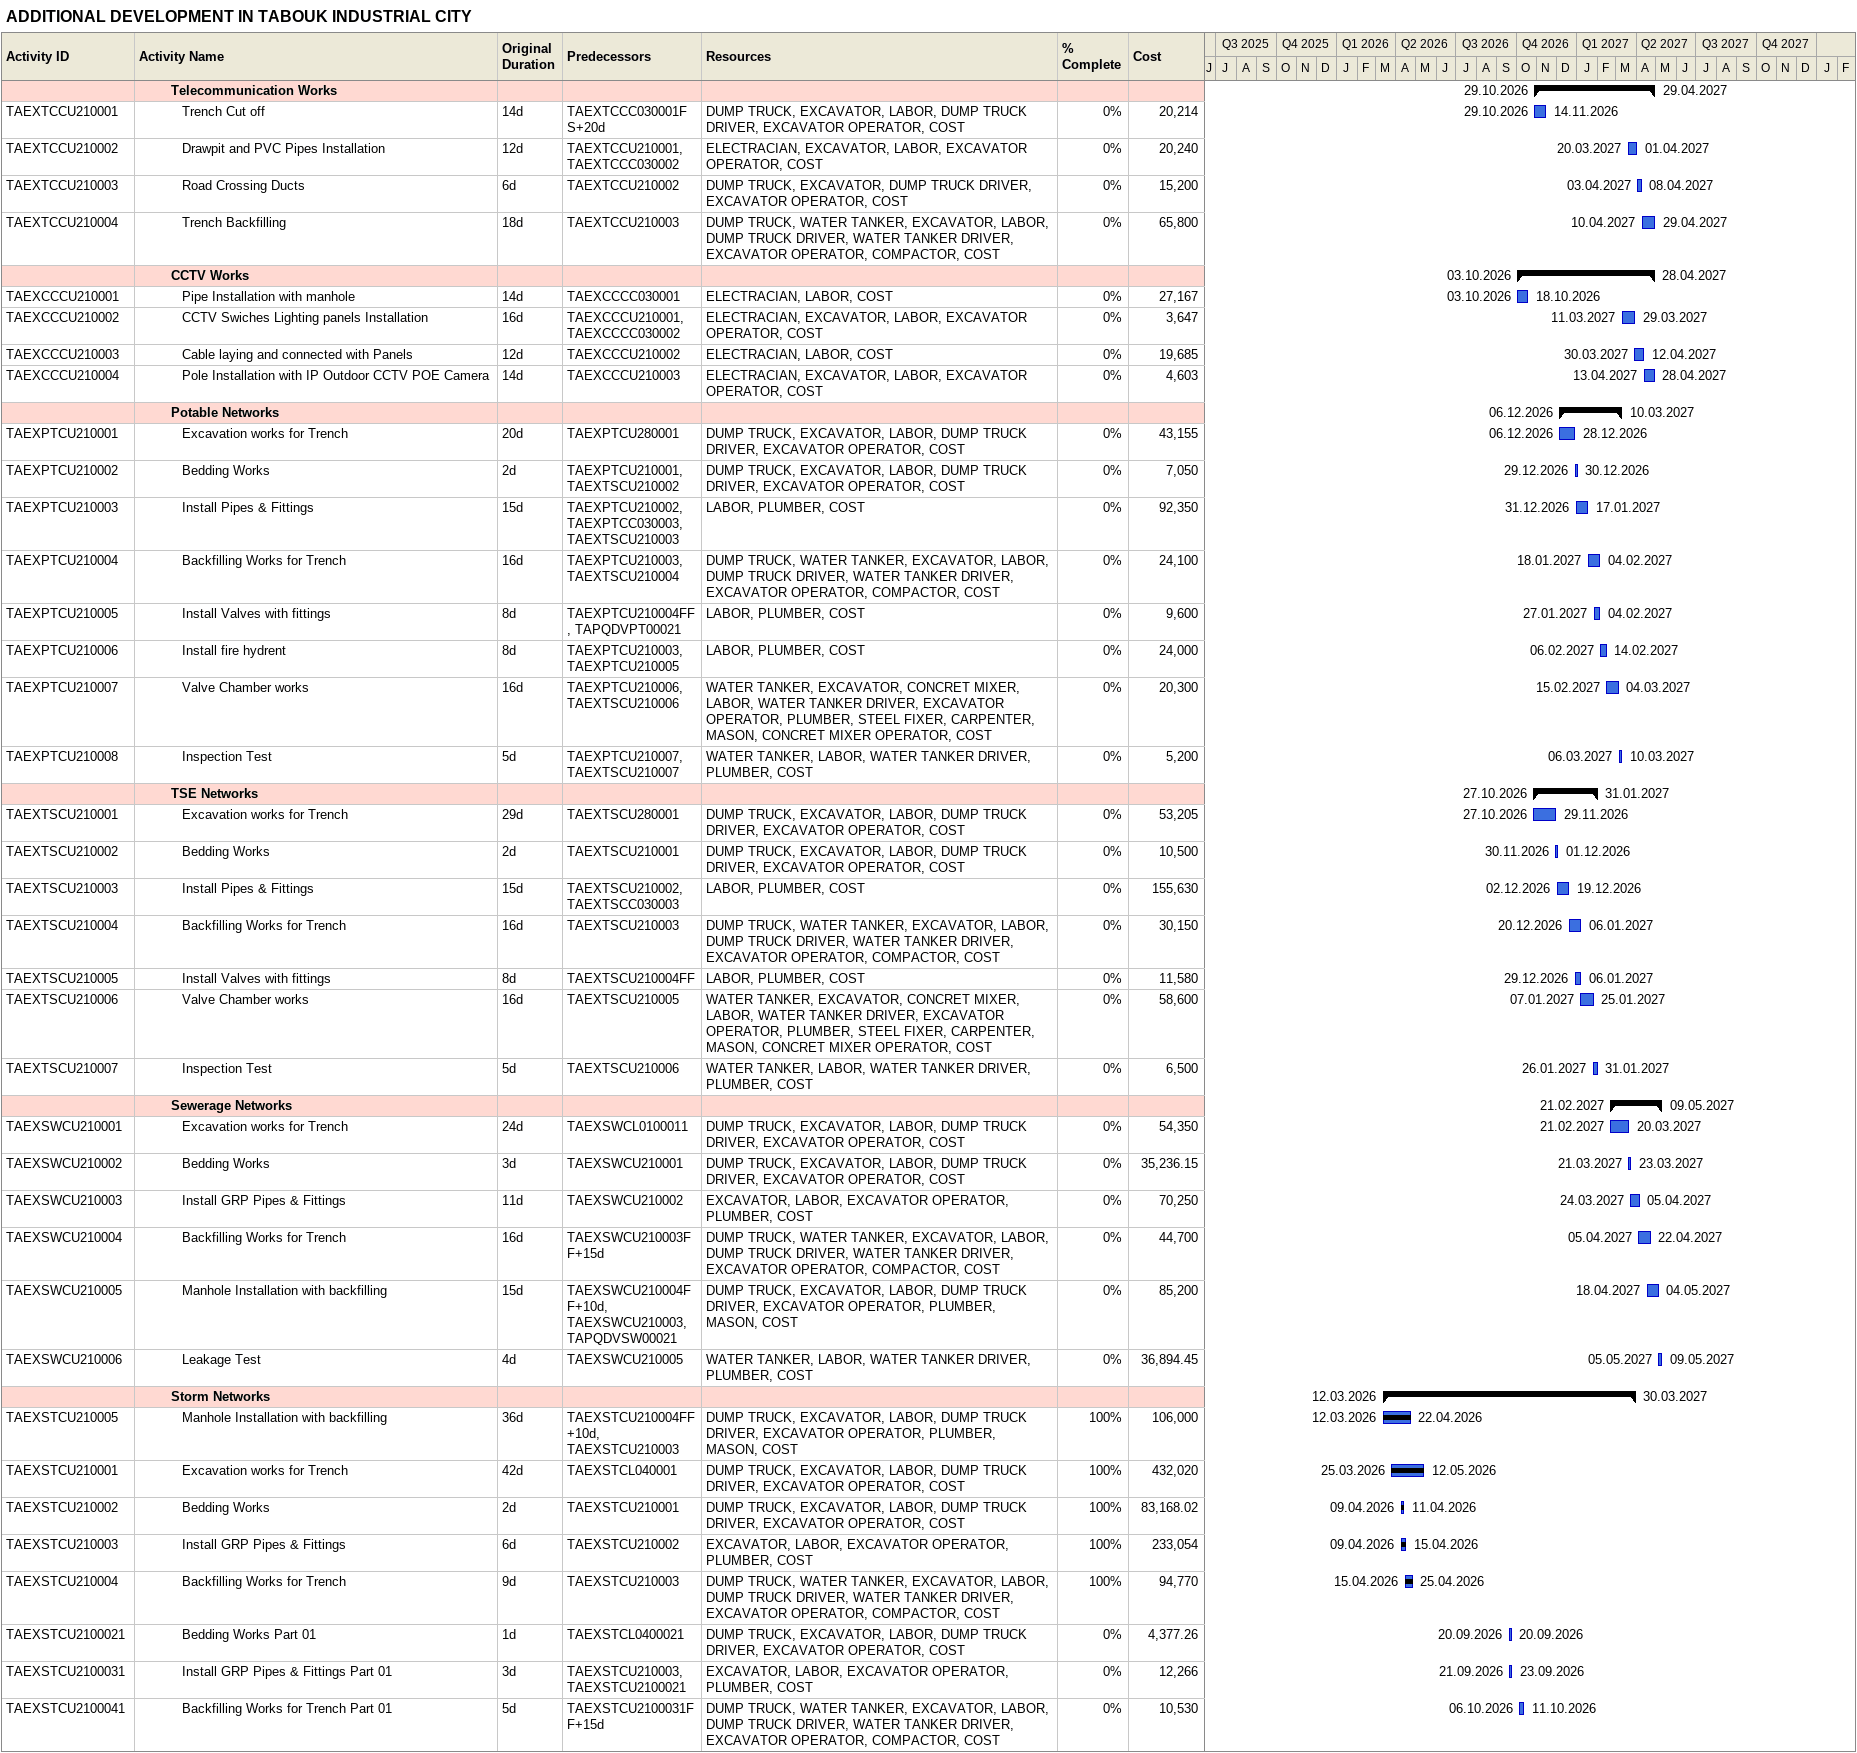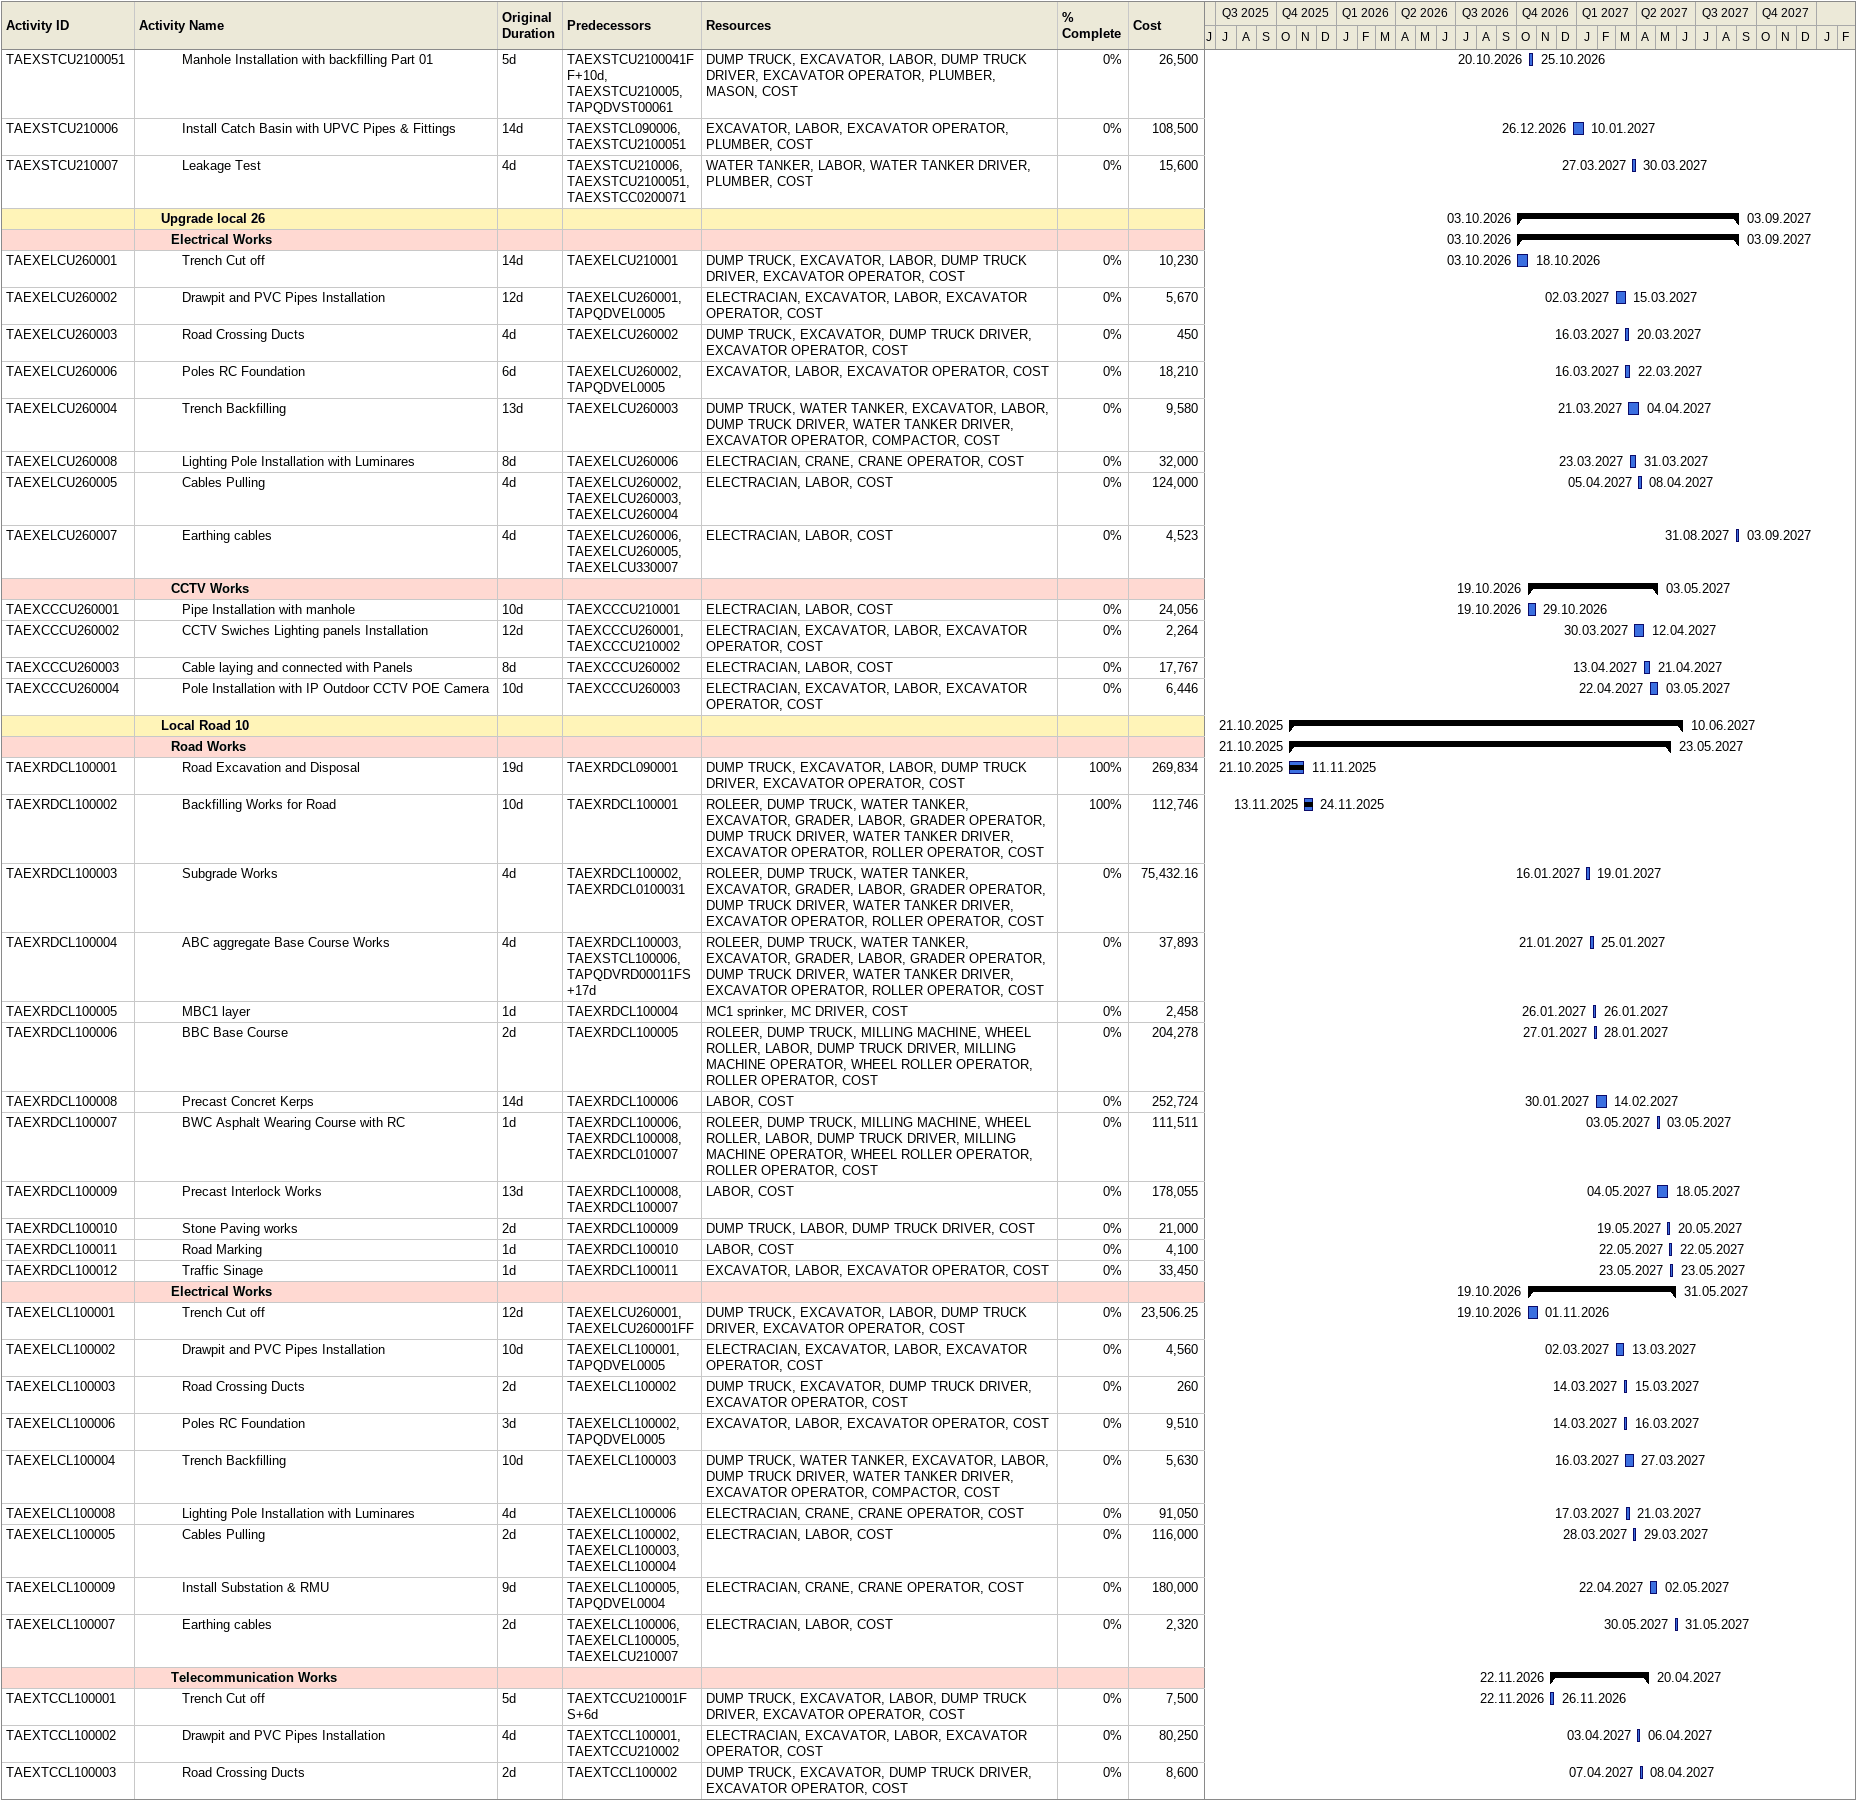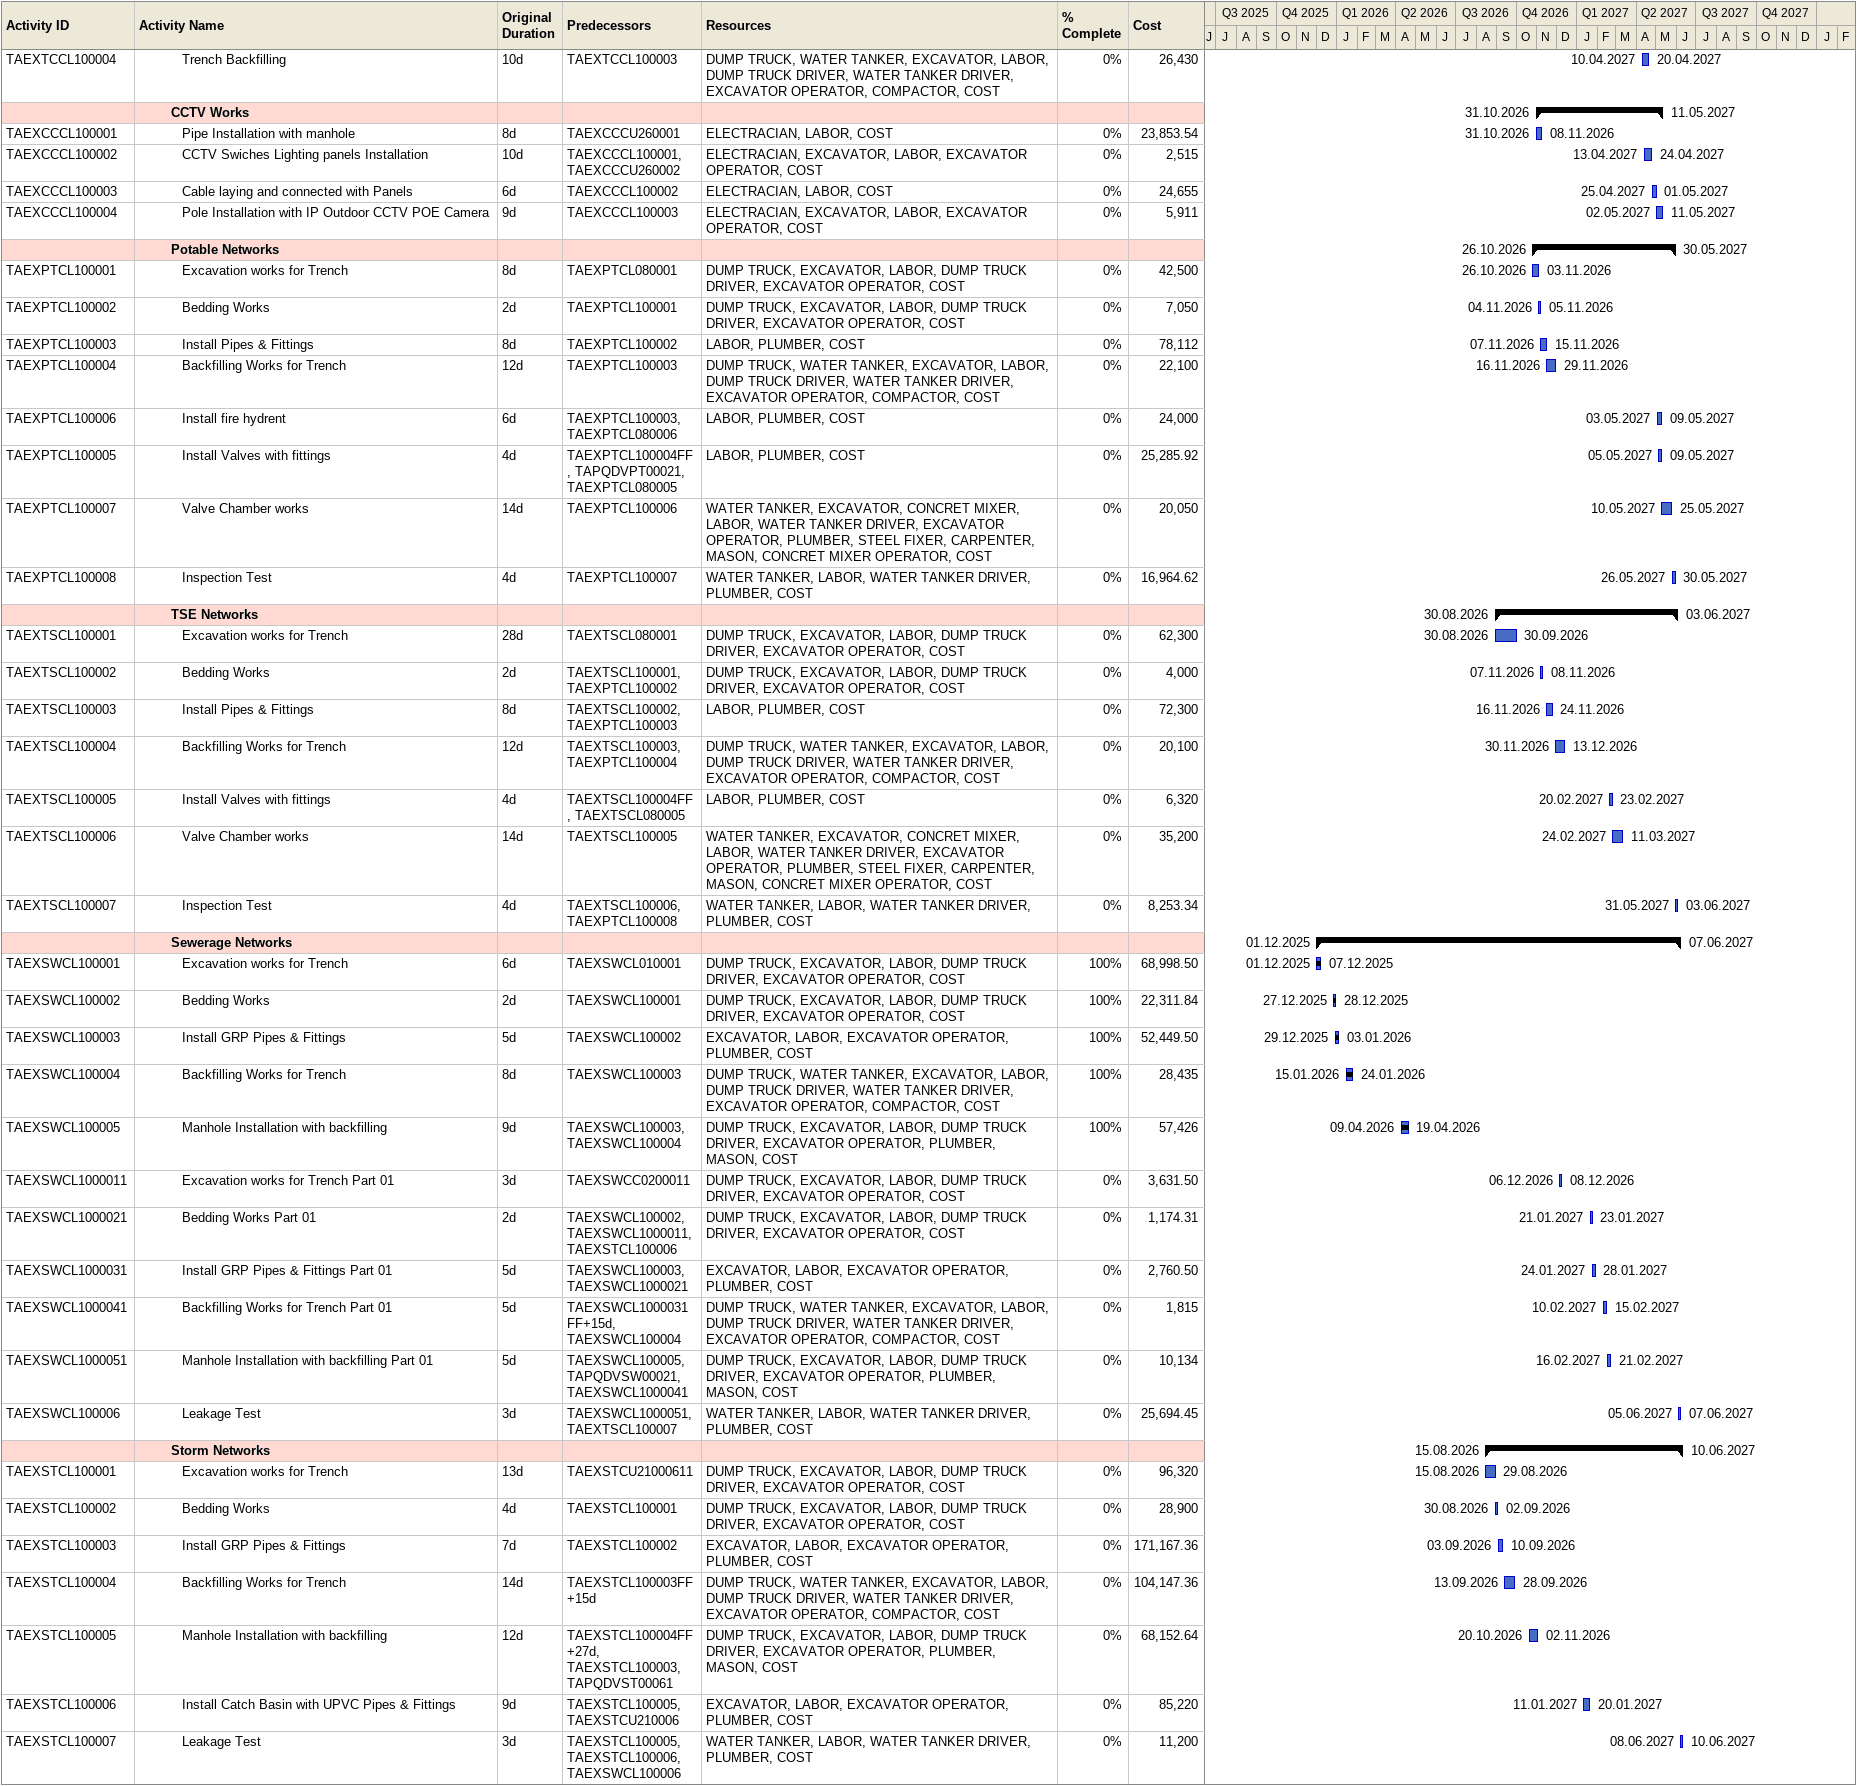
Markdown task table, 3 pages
ADDITIONAL DEVELOPMENT IN TABOUK INDUSTRIAL CITY

| ID | Level | Task | Original duration | Start | Finish | Predecessors | Resources | % complete | Cost |
|---|---|---|---|---|---|---|---|---|---|
|  | 4 | **Telecommunication Works** |  | 2026-10-29 | 2027-04-29 |  |  |  |  |
| TAEXTCCU210001 | 5 | Trench Cut off | 14d | 2026-10-29 | 2026-11-14 | TAEXTCCC030001FS+20d | DUMP TRUCK, EXCAVATOR, LABOR, DUMP TRUCK DRIVER, EXCAVATOR OPERATOR, COST | 0 | 20214 |
| TAEXTCCU210002 | 5 | Drawpit and PVC Pipes Installation | 12d | 2027-03-20 | 2027-04-01 | TAEXTCCU210001, TAEXTCCC030002 | ELECTRACIAN, EXCAVATOR, LABOR, EXCAVATOR OPERATOR, COST | 0 | 20240 |
| TAEXTCCU210003 | 5 | Road Crossing Ducts | 6d | 2027-04-03 | 2027-04-08 | TAEXTCCU210002 | DUMP TRUCK, EXCAVATOR, DUMP TRUCK DRIVER, EXCAVATOR OPERATOR, COST | 0 | 15200 |
| TAEXTCCU210004 | 5 | Trench Backfilling | 18d | 2027-04-10 | 2027-04-29 | TAEXTCCU210003 | DUMP TRUCK, WATER TANKER, EXCAVATOR, LABOR, DUMP TRUCK DRIVER, WATER TANKER DRIVER, EXCAVATOR OPERATOR, COMPACTOR, COST | 0 | 65800 |
|  | 4 | **CCTV Works** |  | 2026-10-03 | 2027-04-28 |  |  |  |  |
| TAEXCCCU210001 | 5 | Pipe Installation with manhole | 14d | 2026-10-03 | 2026-10-18 | TAEXCCCC030001 | ELECTRACIAN, LABOR, COST | 0 | 27167 |
| TAEXCCCU210002 | 5 | CCTV Swiches Lighting panels Installation | 16d | 2027-03-11 | 2027-03-29 | TAEXCCCU210001, TAEXCCCC030002 | ELECTRACIAN, EXCAVATOR, LABOR, EXCAVATOR OPERATOR, COST | 0 | 3647 |
| TAEXCCCU210003 | 5 | Cable laying and connected with Panels | 12d | 2027-03-30 | 2027-04-12 | TAEXCCCU210002 | ELECTRACIAN, LABOR, COST | 0 | 19685 |
| TAEXCCCU210004 | 5 | Pole Installation with IP Outdoor CCTV POE Camera | 14d | 2027-04-13 | 2027-04-28 | TAEXCCCU210003 | ELECTRACIAN, EXCAVATOR, LABOR, EXCAVATOR OPERATOR, COST | 0 | 4603 |
|  | 4 | **Potable Networks** |  | 2026-12-06 | 2027-03-10 |  |  |  |  |
| TAEXPTCU210001 | 5 | Excavation works for Trench | 20d | 2026-12-06 | 2026-12-28 | TAEXPTCU280001 | DUMP TRUCK, EXCAVATOR, LABOR, DUMP TRUCK DRIVER, EXCAVATOR OPERATOR, COST | 0 | 43155 |
| TAEXPTCU210002 | 5 | Bedding Works | 2d | 2026-12-29 | 2026-12-30 | TAEXPTCU210001, TAEXTSCU210002 | DUMP TRUCK, EXCAVATOR, LABOR, DUMP TRUCK DRIVER, EXCAVATOR OPERATOR, COST | 0 | 7050 |
| TAEXPTCU210003 | 5 | Install Pipes & Fittings | 15d | 2026-12-31 | 2027-01-17 | TAEXPTCU210002, TAEXPTCC030003, TAEXTSCU210003 | LABOR, PLUMBER, COST | 0 | 92350 |
| TAEXPTCU210004 | 5 | Backfilling Works for Trench | 16d | 2027-01-18 | 2027-02-04 | TAEXPTCU210003, TAEXTSCU210004 | DUMP TRUCK, WATER TANKER, EXCAVATOR, LABOR, DUMP TRUCK DRIVER, WATER TANKER DRIVER, EXCAVATOR OPERATOR, COMPACTOR, COST | 0 | 24100 |
| TAEXPTCU210005 | 5 | Install Valves with fittings | 8d | 2027-01-27 | 2027-02-04 | TAEXPTCU210004FF, TAPQDVPT00021 | LABOR, PLUMBER, COST | 0 | 9600 |
| TAEXPTCU210006 | 5 | Install fire hydrent | 8d | 2027-02-06 | 2027-02-14 | TAEXPTCU210003, TAEXPTCU210005 | LABOR, PLUMBER, COST | 0 | 24000 |
| TAEXPTCU210007 | 5 | Valve Chamber works | 16d | 2027-02-15 | 2027-03-04 | TAEXPTCU210006, TAEXTSCU210006 | WATER TANKER, EXCAVATOR, CONCRET MIXER, LABOR, WATER TANKER DRIVER, EXCAVATOR OPERATOR, PLUMBER, STEEL FIXER, CARPENTER, MASON, CONCRET MIXER OPERATOR, COST | 0 | 20300 |
| TAEXPTCU210008 | 5 | Inspection Test | 5d | 2027-03-06 | 2027-03-10 | TAEXPTCU210007, TAEXTSCU210007 | WATER TANKER, LABOR, WATER TANKER DRIVER, PLUMBER, COST | 0 | 5200 |
|  | 4 | **TSE Networks** |  | 2026-10-27 | 2027-01-31 |  |  |  |  |
| TAEXTSCU210001 | 5 | Excavation works for Trench | 29d | 2026-10-27 | 2026-11-29 | TAEXTSCU280001 | DUMP TRUCK, EXCAVATOR, LABOR, DUMP TRUCK DRIVER, EXCAVATOR OPERATOR, COST | 0 | 53205 |
| TAEXTSCU210002 | 5 | Bedding Works | 2d | 2026-11-30 | 2026-12-01 | TAEXTSCU210001 | DUMP TRUCK, EXCAVATOR, LABOR, DUMP TRUCK DRIVER, EXCAVATOR OPERATOR, COST | 0 | 10500 |
| TAEXTSCU210003 | 5 | Install Pipes & Fittings | 15d | 2026-12-02 | 2026-12-19 | TAEXTSCU210002, TAEXTSCC030003 | LABOR, PLUMBER, COST | 0 | 155630 |
| TAEXTSCU210004 | 5 | Backfilling Works for Trench | 16d | 2026-12-20 | 2027-01-06 | TAEXTSCU210003 | DUMP TRUCK, WATER TANKER, EXCAVATOR, LABOR, DUMP TRUCK DRIVER, WATER TANKER DRIVER, EXCAVATOR OPERATOR, COMPACTOR, COST | 0 | 30150 |
| TAEXTSCU210005 | 5 | Install Valves with fittings | 8d | 2026-12-29 | 2027-01-06 | TAEXTSCU210004FF | LABOR, PLUMBER, COST | 0 | 11580 |
| TAEXTSCU210006 | 5 | Valve Chamber works | 16d | 2027-01-07 | 2027-01-25 | TAEXTSCU210005 | WATER TANKER, EXCAVATOR, CONCRET MIXER, LABOR, WATER TANKER DRIVER, EXCAVATOR OPERATOR, PLUMBER, STEEL FIXER, CARPENTER, MASON, CONCRET MIXER OPERATOR, COST | 0 | 58600 |
| TAEXTSCU210007 | 5 | Inspection Test | 5d | 2027-01-26 | 2027-01-31 | TAEXTSCU210006 | WATER TANKER, LABOR, WATER TANKER DRIVER, PLUMBER, COST | 0 | 6500 |
|  | 4 | **Sewerage Networks** |  | 2027-02-21 | 2027-05-09 |  |  |  |  |
| TAEXSWCU210001 | 5 | Excavation works for Trench | 24d | 2027-02-21 | 2027-03-20 | TAEXSWCL0100011 | DUMP TRUCK, EXCAVATOR, LABOR, DUMP TRUCK DRIVER, EXCAVATOR OPERATOR, COST | 0 | 54350 |
| TAEXSWCU210002 | 5 | Bedding Works | 3d | 2027-03-21 | 2027-03-23 | TAEXSWCU210001 | DUMP TRUCK, EXCAVATOR, LABOR, DUMP TRUCK DRIVER, EXCAVATOR OPERATOR, COST | 0 | 35236.15 |
| TAEXSWCU210003 | 5 | Install GRP Pipes & Fittings | 11d | 2027-03-24 | 2027-04-05 | TAEXSWCU210002 | EXCAVATOR, LABOR, EXCAVATOR OPERATOR, PLUMBER, COST | 0 | 70250 |
| TAEXSWCU210004 | 5 | Backfilling Works for Trench | 16d | 2027-04-05 | 2027-04-22 | TAEXSWCU210003FF+15d | DUMP TRUCK, WATER TANKER, EXCAVATOR, LABOR, DUMP TRUCK DRIVER, WATER TANKER DRIVER, EXCAVATOR OPERATOR, COMPACTOR, COST | 0 | 44700 |
| TAEXSWCU210005 | 5 | Manhole Installation with backfilling | 15d | 2027-04-18 | 2027-05-04 | TAEXSWCU210004FF+10d, TAEXSWCU210003, TAPQDVSW00021 | DUMP TRUCK, EXCAVATOR, LABOR, DUMP TRUCK DRIVER, EXCAVATOR OPERATOR, PLUMBER, MASON, COST | 0 | 85200 |
| TAEXSWCU210006 | 5 | Leakage Test | 4d | 2027-05-05 | 2027-05-09 | TAEXSWCU210005 | WATER TANKER, LABOR, WATER TANKER DRIVER, PLUMBER, COST | 0 | 36894.45 |
|  | 4 | **Storm Networks** |  | 2026-03-12 | 2027-03-30 |  |  |  |  |
| TAEXSTCU210005 | 5 | Manhole Installation with backfilling | 36d | 2026-03-12 | 2026-04-22 | TAEXSTCU210004FF+10d, TAEXSTCU210003 | DUMP TRUCK, EXCAVATOR, LABOR, DUMP TRUCK DRIVER, EXCAVATOR OPERATOR, PLUMBER, MASON, COST | 100 | 106000 |
| TAEXSTCU210001 | 5 | Excavation works for Trench | 42d | 2026-03-25 | 2026-05-12 | TAEXSTCL040001 | DUMP TRUCK, EXCAVATOR, LABOR, DUMP TRUCK DRIVER, EXCAVATOR OPERATOR, COST | 100 | 432020 |
| TAEXSTCU210002 | 5 | Bedding Works | 2d | 2026-04-09 | 2026-04-11 | TAEXSTCU210001 | DUMP TRUCK, EXCAVATOR, LABOR, DUMP TRUCK DRIVER, EXCAVATOR OPERATOR, COST | 100 | 83168.02 |
| TAEXSTCU210003 | 5 | Install GRP Pipes & Fittings | 6d | 2026-04-09 | 2026-04-15 | TAEXSTCU210002 | EXCAVATOR, LABOR, EXCAVATOR OPERATOR, PLUMBER, COST | 100 | 233054 |
| TAEXSTCU210004 | 5 | Backfilling Works for Trench | 9d | 2026-04-15 | 2026-04-25 | TAEXSTCU210003 | DUMP TRUCK, WATER TANKER, EXCAVATOR, LABOR, DUMP TRUCK DRIVER, WATER TANKER DRIVER, EXCAVATOR OPERATOR, COMPACTOR, COST | 100 | 94770 |
| TAEXSTCU2100021 | 5 | Bedding Works Part 01 | 1d | 2026-09-20 | 2026-09-20 | TAEXSTCL0400021 | DUMP TRUCK, EXCAVATOR, LABOR, DUMP TRUCK DRIVER, EXCAVATOR OPERATOR, COST | 0 | 4377.26 |
| TAEXSTCU2100031 | 5 | Install GRP Pipes & Fittings Part 01 | 3d | 2026-09-21 | 2026-09-23 | TAEXSTCU210003, TAEXSTCU2100021 | EXCAVATOR, LABOR, EXCAVATOR OPERATOR, PLUMBER, COST | 0 | 12266 |
| TAEXSTCU2100041 | 5 | Backfilling Works for Trench Part 01 | 5d | 2026-10-06 | 2026-10-11 | TAEXSTCU2100031FF+15d | DUMP TRUCK, WATER TANKER, EXCAVATOR, LABOR, DUMP TRUCK DRIVER, WATER TANKER DRIVER, EXCAVATOR OPERATOR, COMPACTOR, COST | 0 | 10530 |
| TAEXSTCU2100051 | 5 | Manhole Installation with backfilling Part 01 | 5d | 2026-10-20 | 2026-10-25 | TAEXSTCU2100041FF+10d, TAEXSTCU210005, TAPQDVST00061 | DUMP TRUCK, EXCAVATOR, LABOR, DUMP TRUCK DRIVER, EXCAVATOR OPERATOR, PLUMBER, MASON, COST | 0 | 26500 |
| TAEXSTCU210006 | 5 | Install Catch Basin with UPVC Pipes & Fittings | 14d | 2026-12-26 | 2027-01-10 | TAEXSTCL090006, TAEXSTCU2100051 | EXCAVATOR, LABOR, EXCAVATOR OPERATOR, PLUMBER, COST | 0 | 108500 |
| TAEXSTCU210007 | 5 | Leakage Test | 4d | 2027-03-27 | 2027-03-30 | TAEXSTCU210006, TAEXSTCU2100051, TAEXSTCC0200071 | WATER TANKER, LABOR, WATER TANKER DRIVER, PLUMBER, COST | 0 | 15600 |
|  | 3 | **Upgrade local 26** |  | 2026-10-03 | 2027-09-03 |  |  |  |  |
|  | 4 | **Electrical Works** |  | 2026-10-03 | 2027-09-03 |  |  |  |  |
| TAEXELCU260001 | 5 | Trench Cut off | 14d | 2026-10-03 | 2026-10-18 | TAEXELCU210001 | DUMP TRUCK, EXCAVATOR, LABOR, DUMP TRUCK DRIVER, EXCAVATOR OPERATOR, COST | 0 | 10230 |
| TAEXELCU260002 | 5 | Drawpit and PVC Pipes Installation | 12d | 2027-03-02 | 2027-03-15 | TAEXELCU260001, TAPQDVEL0005 | ELECTRACIAN, EXCAVATOR, LABOR, EXCAVATOR OPERATOR, COST | 0 | 5670 |
| TAEXELCU260003 | 5 | Road Crossing Ducts | 4d | 2027-03-16 | 2027-03-20 | TAEXELCU260002 | DUMP TRUCK, EXCAVATOR, DUMP TRUCK DRIVER, EXCAVATOR OPERATOR, COST | 0 | 450 |
| TAEXELCU260006 | 5 | Poles RC Foundation | 6d | 2027-03-16 | 2027-03-22 | TAEXELCU260002, TAPQDVEL0005 | EXCAVATOR, LABOR, EXCAVATOR OPERATOR, COST | 0 | 18210 |
| TAEXELCU260004 | 5 | Trench Backfilling | 13d | 2027-03-21 | 2027-04-04 | TAEXELCU260003 | DUMP TRUCK, WATER TANKER, EXCAVATOR, LABOR, DUMP TRUCK DRIVER, WATER TANKER DRIVER, EXCAVATOR OPERATOR, COMPACTOR, COST | 0 | 9580 |
| TAEXELCU260008 | 5 | Lighting Pole Installation with Luminares | 8d | 2027-03-23 | 2027-03-31 | TAEXELCU260006 | ELECTRACIAN, CRANE, CRANE OPERATOR, COST | 0 | 32000 |
| TAEXELCU260005 | 5 | Cables Pulling | 4d | 2027-04-05 | 2027-04-08 | TAEXELCU260002, TAEXELCU260003, TAEXELCU260004 | ELECTRACIAN, LABOR, COST | 0 | 124000 |
| TAEXELCU260007 | 5 | Earthing cables | 4d | 2027-08-31 | 2027-09-03 | TAEXELCU260006, TAEXELCU260005, TAEXELCU330007 | ELECTRACIAN, LABOR, COST | 0 | 4523 |
|  | 4 | **CCTV Works** |  | 2026-10-19 | 2027-05-03 |  |  |  |  |
| TAEXCCCU260001 | 5 | Pipe Installation with manhole | 10d | 2026-10-19 | 2026-10-29 | TAEXCCCU210001 | ELECTRACIAN, LABOR, COST | 0 | 24056 |
| TAEXCCCU260002 | 5 | CCTV Swiches Lighting panels Installation | 12d | 2027-03-30 | 2027-04-12 | TAEXCCCU260001, TAEXCCCU210002 | ELECTRACIAN, EXCAVATOR, LABOR, EXCAVATOR OPERATOR, COST | 0 | 2264 |
| TAEXCCCU260003 | 5 | Cable laying and connected with Panels | 8d | 2027-04-13 | 2027-04-21 | TAEXCCCU260002 | ELECTRACIAN, LABOR, COST | 0 | 17767 |
| TAEXCCCU260004 | 5 | Pole Installation with IP Outdoor CCTV POE Camera | 10d | 2027-04-22 | 2027-05-03 | TAEXCCCU260003 | ELECTRACIAN, EXCAVATOR, LABOR, EXCAVATOR OPERATOR, COST | 0 | 6446 |
|  | 3 | **Local Road 10** |  | 2025-10-21 | 2027-06-10 |  |  |  |  |
|  | 4 | **Road Works** |  | 2025-10-21 | 2027-05-23 |  |  |  |  |
| TAEXRDCL100001 | 5 | Road Excavation and Disposal | 19d | 2025-10-21 | 2025-11-11 | TAEXRDCL090001 | DUMP TRUCK, EXCAVATOR, LABOR, DUMP TRUCK DRIVER, EXCAVATOR OPERATOR, COST | 100 | 269834 |
| TAEXRDCL100002 | 5 | Backfilling Works for Road | 10d | 2025-11-13 | 2025-11-24 | TAEXRDCL100001 | ROLEER, DUMP TRUCK, WATER TANKER, EXCAVATOR, GRADER, LABOR, GRADER OPERATOR, DUMP TRUCK DRIVER, WATER TANKER DRIVER, EXCAVATOR OPERATOR, ROLLER OPERATOR, COST | 100 | 112746 |
| TAEXRDCL100003 | 5 | Subgrade Works | 4d | 2027-01-16 | 2027-01-19 | TAEXRDCL100002, TAEXRDCL0100031 | ROLEER, DUMP TRUCK, WATER TANKER, EXCAVATOR, GRADER, LABOR, GRADER OPERATOR, DUMP TRUCK DRIVER, WATER TANKER DRIVER, EXCAVATOR OPERATOR, ROLLER OPERATOR, COST | 0 | 75432.16 |
| TAEXRDCL100004 | 5 | ABC aggregate Base Course Works | 4d | 2027-01-21 | 2027-01-25 | TAEXRDCL100003, TAEXSTCL100006, TAPQDVRD00011FS+17d | ROLEER, DUMP TRUCK, WATER TANKER, EXCAVATOR, GRADER, LABOR, GRADER OPERATOR, DUMP TRUCK DRIVER, WATER TANKER DRIVER, EXCAVATOR OPERATOR, ROLLER OPERATOR, COST | 0 | 37893 |
| TAEXRDCL100005 | 5 | MBC1 layer | 1d | 2027-01-26 | 2027-01-26 | TAEXRDCL100004 | MC1 sprinker, MC DRIVER, COST | 0 | 2458 |
| TAEXRDCL100006 | 5 | BBC Base Course | 2d | 2027-01-27 | 2027-01-28 | TAEXRDCL100005 | ROLEER, DUMP TRUCK, MILLING MACHINE, WHEEL ROLLER, LABOR, DUMP TRUCK DRIVER, MILLING MACHINE OPERATOR, WHEEL ROLLER OPERATOR, ROLLER OPERATOR, COST | 0 | 204278 |
| TAEXRDCL100008 | 5 | Precast Concret Kerps | 14d | 2027-01-30 | 2027-02-14 | TAEXRDCL100006 | LABOR, COST | 0 | 252724 |
| TAEXRDCL100007 | 5 | BWC Asphalt Wearing Course with RC | 1d | 2027-05-03 | 2027-05-03 | TAEXRDCL100006, TAEXRDCL100008, TAEXRDCL010007 | ROLEER, DUMP TRUCK, MILLING MACHINE, WHEEL ROLLER, LABOR, DUMP TRUCK DRIVER, MILLING MACHINE OPERATOR, WHEEL ROLLER OPERATOR, ROLLER OPERATOR, COST | 0 | 111511 |
| TAEXRDCL100009 | 5 | Precast Interlock Works | 13d | 2027-05-04 | 2027-05-18 | TAEXRDCL100008, TAEXRDCL100007 | LABOR, COST | 0 | 178055 |
| TAEXRDCL100010 | 5 | Stone Paving works | 2d | 2027-05-19 | 2027-05-20 | TAEXRDCL100009 | DUMP TRUCK, LABOR, DUMP TRUCK DRIVER, COST | 0 | 21000 |
| TAEXRDCL100011 | 5 | Road Marking | 1d | 2027-05-22 | 2027-05-22 | TAEXRDCL100010 | LABOR, COST | 0 | 4100 |
| TAEXRDCL100012 | 5 | Traffic Sinage | 1d | 2027-05-23 | 2027-05-23 | TAEXRDCL100011 | EXCAVATOR, LABOR, EXCAVATOR OPERATOR, COST | 0 | 33450 |
|  | 4 | **Electrical Works** |  | 2026-10-19 | 2027-05-31 |  |  |  |  |
| TAEXELCL100001 | 5 | Trench Cut off | 12d | 2026-10-19 | 2026-11-01 | TAEXELCU260001, TAEXELCU260001FF | DUMP TRUCK, EXCAVATOR, LABOR, DUMP TRUCK DRIVER, EXCAVATOR OPERATOR, COST | 0 | 23506.25 |
| TAEXELCL100002 | 5 | Drawpit and PVC Pipes Installation | 10d | 2027-03-02 | 2027-03-13 | TAEXELCL100001, TAPQDVEL0005 | ELECTRACIAN, EXCAVATOR, LABOR, EXCAVATOR OPERATOR, COST | 0 | 4560 |
| TAEXELCL100003 | 5 | Road Crossing Ducts | 2d | 2027-03-14 | 2027-03-15 | TAEXELCL100002 | DUMP TRUCK, EXCAVATOR, DUMP TRUCK DRIVER, EXCAVATOR OPERATOR, COST | 0 | 260 |
| TAEXELCL100006 | 5 | Poles RC Foundation | 3d | 2027-03-14 | 2027-03-16 | TAEXELCL100002, TAPQDVEL0005 | EXCAVATOR, LABOR, EXCAVATOR OPERATOR, COST | 0 | 9510 |
| TAEXELCL100004 | 5 | Trench Backfilling | 10d | 2027-03-16 | 2027-03-27 | TAEXELCL100003 | DUMP TRUCK, WATER TANKER, EXCAVATOR, LABOR, DUMP TRUCK DRIVER, WATER TANKER DRIVER, EXCAVATOR OPERATOR, COMPACTOR, COST | 0 | 5630 |
| TAEXELCL100008 | 5 | Lighting Pole Installation with Luminares | 4d | 2027-03-17 | 2027-03-21 | TAEXELCL100006 | ELECTRACIAN, CRANE, CRANE OPERATOR, COST | 0 | 91050 |
| TAEXELCL100005 | 5 | Cables Pulling | 2d | 2027-03-28 | 2027-03-29 | TAEXELCL100002, TAEXELCL100003, TAEXELCL100004 | ELECTRACIAN, LABOR, COST | 0 | 116000 |
| TAEXELCL100009 | 5 | Install Substation & RMU | 9d | 2027-04-22 | 2027-05-02 | TAEXELCL100005, TAPQDVEL0004 | ELECTRACIAN, CRANE, CRANE OPERATOR, COST | 0 | 180000 |
| TAEXELCL100007 | 5 | Earthing cables | 2d | 2027-05-30 | 2027-05-31 | TAEXELCL100006, TAEXELCL100005, TAEXELCU210007 | ELECTRACIAN, LABOR, COST | 0 | 2320 |
|  | 4 | **Telecommunication Works** |  | 2026-11-22 | 2027-04-20 |  |  |  |  |
| TAEXTCCL100001 | 5 | Trench Cut off | 5d | 2026-11-22 | 2026-11-26 | TAEXTCCU210001FS+6d | DUMP TRUCK, EXCAVATOR, LABOR, DUMP TRUCK DRIVER, EXCAVATOR OPERATOR, COST | 0 | 7500 |
| TAEXTCCL100002 | 5 | Drawpit and PVC Pipes Installation | 4d | 2027-04-03 | 2027-04-06 | TAEXTCCL100001, TAEXTCCU210002 | ELECTRACIAN, EXCAVATOR, LABOR, EXCAVATOR OPERATOR, COST | 0 | 80250 |
| TAEXTCCL100003 | 5 | Road Crossing Ducts | 2d | 2027-04-07 | 2027-04-08 | TAEXTCCL100002 | DUMP TRUCK, EXCAVATOR, DUMP TRUCK DRIVER, EXCAVATOR OPERATOR, COST | 0 | 8600 |
| TAEXTCCL100004 | 5 | Trench Backfilling | 10d | 2027-04-10 | 2027-04-20 | TAEXTCCL100003 | DUMP TRUCK, WATER TANKER, EXCAVATOR, LABOR, DUMP TRUCK DRIVER, WATER TANKER DRIVER, EXCAVATOR OPERATOR, COMPACTOR, COST | 0 | 26430 |
|  | 4 | **CCTV Works** |  | 2026-10-31 | 2027-05-11 |  |  |  |  |
| TAEXCCCL100001 | 5 | Pipe Installation with manhole | 8d | 2026-10-31 | 2026-11-08 | TAEXCCCU260001 | ELECTRACIAN, LABOR, COST | 0 | 23853.54 |
| TAEXCCCL100002 | 5 | CCTV Swiches Lighting panels Installation | 10d | 2027-04-13 | 2027-04-24 | TAEXCCCL100001, TAEXCCCU260002 | ELECTRACIAN, EXCAVATOR, LABOR, EXCAVATOR OPERATOR, COST | 0 | 2515 |
| TAEXCCCL100003 | 5 | Cable laying and connected with Panels | 6d | 2027-04-25 | 2027-05-01 | TAEXCCCL100002 | ELECTRACIAN, LABOR, COST | 0 | 24655 |
| TAEXCCCL100004 | 5 | Pole Installation with IP Outdoor CCTV POE Camera | 9d | 2027-05-02 | 2027-05-11 | TAEXCCCL100003 | ELECTRACIAN, EXCAVATOR, LABOR, EXCAVATOR OPERATOR, COST | 0 | 5911 |
|  | 4 | **Potable Networks** |  | 2026-10-26 | 2027-05-30 |  |  |  |  |
| TAEXPTCL100001 | 5 | Excavation works for Trench | 8d | 2026-10-26 | 2026-11-03 | TAEXPTCL080001 | DUMP TRUCK, EXCAVATOR, LABOR, DUMP TRUCK DRIVER, EXCAVATOR OPERATOR, COST | 0 | 42500 |
| TAEXPTCL100002 | 5 | Bedding Works | 2d | 2026-11-04 | 2026-11-05 | TAEXPTCL100001 | DUMP TRUCK, EXCAVATOR, LABOR, DUMP TRUCK DRIVER, EXCAVATOR OPERATOR, COST | 0 | 7050 |
| TAEXPTCL100003 | 5 | Install Pipes & Fittings | 8d | 2026-11-07 | 2026-11-15 | TAEXPTCL100002 | LABOR, PLUMBER, COST | 0 | 78112 |
| TAEXPTCL100004 | 5 | Backfilling Works for Trench | 12d | 2026-11-16 | 2026-11-29 | TAEXPTCL100003 | DUMP TRUCK, WATER TANKER, EXCAVATOR, LABOR, DUMP TRUCK DRIVER, WATER TANKER DRIVER, EXCAVATOR OPERATOR, COMPACTOR, COST | 0 | 22100 |
| TAEXPTCL100006 | 5 | Install fire hydrent | 6d | 2027-05-03 | 2027-05-09 | TAEXPTCL100003, TAEXPTCL080006 | LABOR, PLUMBER, COST | 0 | 24000 |
| TAEXPTCL100005 | 5 | Install Valves with fittings | 4d | 2027-05-05 | 2027-05-09 | TAEXPTCL100004FF, TAPQDVPT00021, TAEXPTCL080005 | LABOR, PLUMBER, COST | 0 | 25285.92 |
| TAEXPTCL100007 | 5 | Valve Chamber works | 14d | 2027-05-10 | 2027-05-25 | TAEXPTCL100006 | WATER TANKER, EXCAVATOR, CONCRET MIXER, LABOR, WATER TANKER DRIVER, EXCAVATOR OPERATOR, PLUMBER, STEEL FIXER, CARPENTER, MASON, CONCRET MIXER OPERATOR, COST | 0 | 20050 |
| TAEXPTCL100008 | 5 | Inspection Test | 4d | 2027-05-26 | 2027-05-30 | TAEXPTCL100007 | WATER TANKER, LABOR, WATER TANKER DRIVER, PLUMBER, COST | 0 | 16964.62 |
|  | 4 | **TSE Networks** |  | 2026-08-30 | 2027-06-03 |  |  |  |  |
| TAEXTSCL100001 | 5 | Excavation works for Trench | 28d | 2026-08-30 | 2026-09-30 | TAEXTSCL080001 | DUMP TRUCK, EXCAVATOR, LABOR, DUMP TRUCK DRIVER, EXCAVATOR OPERATOR, COST | 0 | 62300 |
| TAEXTSCL100002 | 5 | Bedding Works | 2d | 2026-11-07 | 2026-11-08 | TAEXTSCL100001, TAEXPTCL100002 | DUMP TRUCK, EXCAVATOR, LABOR, DUMP TRUCK DRIVER, EXCAVATOR OPERATOR, COST | 0 | 4000 |
| TAEXTSCL100003 | 5 | Install Pipes & Fittings | 8d | 2026-11-16 | 2026-11-24 | TAEXTSCL100002, TAEXPTCL100003 | LABOR, PLUMBER, COST | 0 | 72300 |
| TAEXTSCL100004 | 5 | Backfilling Works for Trench | 12d | 2026-11-30 | 2026-12-13 | TAEXTSCL100003, TAEXPTCL100004 | DUMP TRUCK, WATER TANKER, EXCAVATOR, LABOR, DUMP TRUCK DRIVER, WATER TANKER DRIVER, EXCAVATOR OPERATOR, COMPACTOR, COST | 0 | 20100 |
| TAEXTSCL100005 | 5 | Install Valves with fittings | 4d | 2027-02-20 | 2027-02-23 | TAEXTSCL100004FF, TAEXTSCL080005 | LABOR, PLUMBER, COST | 0 | 6320 |
| TAEXTSCL100006 | 5 | Valve Chamber works | 14d | 2027-02-24 | 2027-03-11 | TAEXTSCL100005 | WATER TANKER, EXCAVATOR, CONCRET MIXER, LABOR, WATER TANKER DRIVER, EXCAVATOR OPERATOR, PLUMBER, STEEL FIXER, CARPENTER, MASON, CONCRET MIXER OPERATOR, COST | 0 | 35200 |
| TAEXTSCL100007 | 5 | Inspection Test | 4d | 2027-05-31 | 2027-06-03 | TAEXTSCL100006, TAEXPTCL100008 | WATER TANKER, LABOR, WATER TANKER DRIVER, PLUMBER, COST | 0 | 8253.34 |
|  | 4 | **Sewerage Networks** |  | 2025-12-01 | 2027-06-07 |  |  |  |  |
| TAEXSWCL100001 | 5 | Excavation works for Trench | 6d | 2025-12-01 | 2025-12-07 | TAEXSWCL010001 | DUMP TRUCK, EXCAVATOR, LABOR, DUMP TRUCK DRIVER, EXCAVATOR OPERATOR, COST | 100 | 68998.50 |
| TAEXSWCL100002 | 5 | Bedding Works | 2d | 2025-12-27 | 2025-12-28 | TAEXSWCL100001 | DUMP TRUCK, EXCAVATOR, LABOR, DUMP TRUCK DRIVER, EXCAVATOR OPERATOR, COST | 100 | 22311.84 |
| TAEXSWCL100003 | 5 | Install GRP Pipes & Fittings | 5d | 2025-12-29 | 2026-01-03 | TAEXSWCL100002 | EXCAVATOR, LABOR, EXCAVATOR OPERATOR, PLUMBER, COST | 100 | 52449.50 |
| TAEXSWCL100004 | 5 | Backfilling Works for Trench | 8d | 2026-01-15 | 2026-01-24 | TAEXSWCL100003 | DUMP TRUCK, WATER TANKER, EXCAVATOR, LABOR, DUMP TRUCK DRIVER, WATER TANKER DRIVER, EXCAVATOR OPERATOR, COMPACTOR, COST | 100 | 28435 |
| TAEXSWCL100005 | 5 | Manhole Installation with backfilling | 9d | 2026-04-09 | 2026-04-19 | TAEXSWCL100003, TAEXSWCL100004 | DUMP TRUCK, EXCAVATOR, LABOR, DUMP TRUCK DRIVER, EXCAVATOR OPERATOR, PLUMBER, MASON, COST | 100 | 57426 |
| TAEXSWCL1000011 | 5 | Excavation works for Trench Part 01 | 3d | 2026-12-06 | 2026-12-08 | TAEXSWCC0200011 | DUMP TRUCK, EXCAVATOR, LABOR, DUMP TRUCK DRIVER, EXCAVATOR OPERATOR, COST | 0 | 3631.50 |
| TAEXSWCL1000021 | 5 | Bedding Works Part 01 | 2d | 2027-01-21 | 2027-01-23 | TAEXSWCL100002, TAEXSWCL1000011, TAEXSTCL100006 | DUMP TRUCK, EXCAVATOR, LABOR, DUMP TRUCK DRIVER, EXCAVATOR OPERATOR, COST | 0 | 1174.31 |
| TAEXSWCL1000031 | 5 | Install GRP Pipes & Fittings Part 01 | 5d | 2027-01-24 | 2027-01-28 | TAEXSWCL100003, TAEXSWCL1000021 | EXCAVATOR, LABOR, EXCAVATOR OPERATOR, PLUMBER, COST | 0 | 2760.50 |
| TAEXSWCL1000041 | 5 | Backfilling Works for Trench Part 01 | 5d | 2027-02-10 | 2027-02-15 | TAEXSWCL1000031FF+15d, TAEXSWCL100004 | DUMP TRUCK, WATER TANKER, EXCAVATOR, LABOR, DUMP TRUCK DRIVER, WATER TANKER DRIVER, EXCAVATOR OPERATOR, COMPACTOR, COST | 0 | 1815 |
| TAEXSWCL1000051 | 5 | Manhole Installation with backfilling Part 01 | 5d | 2027-02-16 | 2027-02-21 | TAEXSWCL100005, TAPQDVSW00021, TAEXSWCL1000041 | DUMP TRUCK, EXCAVATOR, LABOR, DUMP TRUCK DRIVER, EXCAVATOR OPERATOR, PLUMBER, MASON, COST | 0 | 10134 |
| TAEXSWCL100006 | 5 | Leakage Test | 3d | 2027-06-05 | 2027-06-07 | TAEXSWCL1000051, TAEXTSCL100007 | WATER TANKER, LABOR, WATER TANKER DRIVER, PLUMBER, COST | 0 | 25694.45 |
|  | 4 | **Storm Networks** |  | 2026-08-15 | 2027-06-10 |  |  |  |  |
| TAEXSTCL100001 | 5 | Excavation works for Trench | 13d | 2026-08-15 | 2026-08-29 | TAEXSTCU21000611 | DUMP TRUCK, EXCAVATOR, LABOR, DUMP TRUCK DRIVER, EXCAVATOR OPERATOR, COST | 0 | 96320 |
| TAEXSTCL100002 | 5 | Bedding Works | 4d | 2026-08-30 | 2026-09-02 | TAEXSTCL100001 | DUMP TRUCK, EXCAVATOR, LABOR, DUMP TRUCK DRIVER, EXCAVATOR OPERATOR, COST | 0 | 28900 |
| TAEXSTCL100003 | 5 | Install GRP Pipes & Fittings | 7d | 2026-09-03 | 2026-09-10 | TAEXSTCL100002 | EXCAVATOR, LABOR, EXCAVATOR OPERATOR, PLUMBER, COST | 0 | 171167.36 |
| TAEXSTCL100004 | 5 | Backfilling Works for Trench | 14d | 2026-09-13 | 2026-09-28 | TAEXSTCL100003FF+15d | DUMP TRUCK, WATER TANKER, EXCAVATOR, LABOR, DUMP TRUCK DRIVER, WATER TANKER DRIVER, EXCAVATOR OPERATOR, COMPACTOR, COST | 0 | 104147.36 |
| TAEXSTCL100005 | 5 | Manhole Installation with backfilling | 12d | 2026-10-20 | 2026-11-02 | TAEXSTCL100004FF+27d, TAEXSTCL100003, TAPQDVST00061 | DUMP TRUCK, EXCAVATOR, LABOR, DUMP TRUCK DRIVER, EXCAVATOR OPERATOR, PLUMBER, MASON, COST | 0 | 68152.64 |
| TAEXSTCL100006 | 5 | Install Catch Basin with UPVC Pipes & Fittings | 9d | 2027-01-11 | 2027-01-20 | TAEXSTCL100005, TAEXSTCU210006 | EXCAVATOR, LABOR, EXCAVATOR OPERATOR, PLUMBER, COST | 0 | 85220 |
| TAEXSTCL100007 | 5 | Leakage Test | 3d | 2027-06-08 | 2027-06-10 | TAEXSTCL100005, TAEXSTCL100006, TAEXSWCL100006 | WATER TANKER, LABOR, WATER TANKER DRIVER, PLUMBER, COST | 0 | 11200 |
